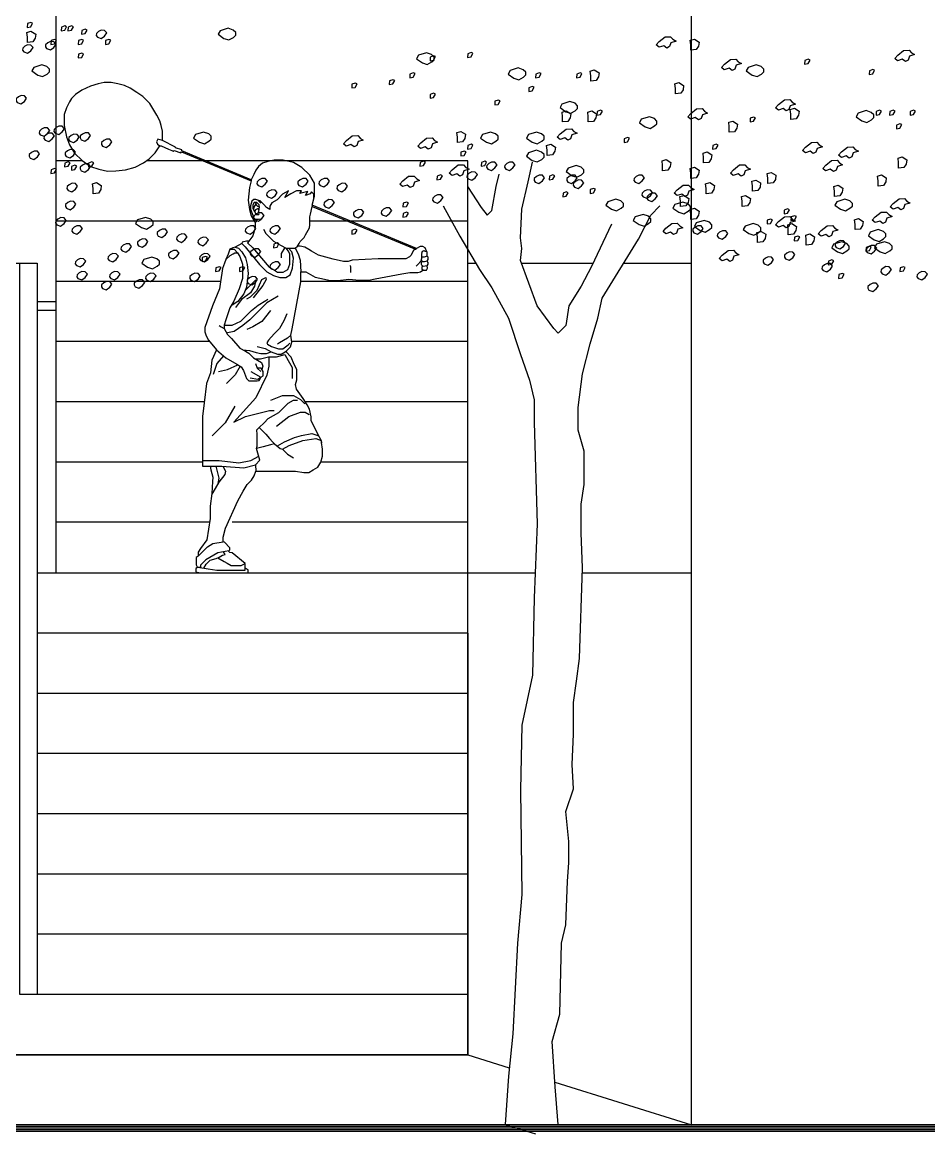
# Model space of a CAD drawing. Header units: millimetres. Extents: x 462666 to 1244237, y 2328025 to 3795663.
# Drawn here: x 1163424 to 1166056, y 2876764 to 2879993 of the extents above; entities that cross this region are included whole.
import ezdxf
from ezdxf.lldxf.tags import DXFTag

# ---------------------------------------------------------------- set-up
doc = ezdxf.new("R2010")
doc.units = ezdxf.units.MM
for name, color, linetype in [('arbre', 250, 'Continuous'), ('MUR-POH', 64, 'Continuous'), ('MUR_POH', 64, 'Continuous'), ('MUR_REZ', 3, 'Continuous'), ('PLE_REZ', 200, 'Continuous'), ('PLO_LIN', 6, 'Continuous'), ('ZAK_DIM', 7, 'Continuous')]:
    doc.layers.add(name, color=color, linetype=linetype)
tags = doc.linetypes.add('DASHED', pattern=[0.75, 0.5, -0.25]).pattern_tags.tags
tags[6:7] = [DXFTag(74, 4), DXFTag(75, 0), DXFTag(340, '0'), DXFTag(46, 1.0), DXFTag(50, 0.0), DXFTag(44, 0.0), DXFTag(45, 0.0)]
tags[4:5] = [DXFTag(74, 4), DXFTag(75, 0), DXFTag(340, '0'), DXFTag(46, 1.0), DXFTag(50, 0.0), DXFTag(44, 0.0), DXFTag(45, 0.0)]

# ---------------------------------------------------------------- blocks, each defined once
blk = doc.blocks.new('arbre3')
at = {"layer": 'arbre', "color": 252}
for points in [[(253.027, 23.669), (253.081, 23.652), (253.131, 23.68), (253.157, 23.704), (253.157, 23.734), (253.129, 23.762), (253.072, 23.782), (252.983, 23.754), (252.961, 23.715)], [(263.937, 23.761), (263.977, 23.768), (263.998, 23.807), (263.977, 23.816), (263.94, 23.803)], [(264.316, 23.724), (264.355, 23.73), (264.376, 23.769), (264.355, 23.778), (264.318, 23.765)], [(264.391, 23.724), (264.43, 23.73), (264.452, 23.769), (264.43, 23.778), (264.393, 23.765)], [(264.542, 23.686), (264.582, 23.692), (264.603, 23.731), (264.582, 23.74), (264.545, 23.727)], [(264.717, 23.652), (264.758, 23.637), (264.798, 23.665), (264.821, 23.7), (264.798, 23.728), (264.761, 23.731), (264.73, 23.715), (264.706, 23.694), (264.704, 23.672)], [(257.862, 23.635), (257.927, 23.687), (257.988, 23.689), (258.014, 23.661), (258.049, 23.639), (257.992, 23.622), (257.977, 23.578), (257.947, 23.563), (257.912, 23.589), (257.86, 23.572), (257.829, 23.598)], [(258.213, 23.538), (258.213, 23.597), (258.206, 23.649), (258.252, 23.662), (258.304, 23.629), (258.298, 23.584), (258.272, 23.545)], [(263.941, 23.595), (263.941, 23.654), (263.934, 23.706), (263.98, 23.719), (264.032, 23.686), (264.026, 23.641), (263.999, 23.602)], [(264.154, 23.525), (264.195, 23.51), (264.234, 23.538), (264.258, 23.573), (264.234, 23.601), (264.197, 23.603), (264.167, 23.588), (264.143, 23.567), (264.141, 23.545)], [(264.202, 23.572), (264.241, 23.579), (264.263, 23.618), (264.241, 23.627), (264.204, 23.614)], [(264.505, 23.572), (264.544, 23.579), (264.565, 23.618), (264.544, 23.627), (264.507, 23.614)], [(264.807, 23.572), (264.846, 23.579), (264.868, 23.618), (264.846, 23.627), (264.809, 23.614)], [(255.231, 23.398), (255.285, 23.38), (255.335, 23.409), (255.361, 23.433), (255.361, 23.463), (255.333, 23.491), (255.277, 23.511), (255.187, 23.483), (255.166, 23.443)], [(255.317, 23.421), (255.356, 23.428), (255.377, 23.467), (255.356, 23.476), (255.319, 23.463)], [(255.732, 23.459), (255.772, 23.466), (255.793, 23.505), (255.772, 23.513), (255.735, 23.5)], [(260.512, 23.485), (260.577, 23.537), (260.638, 23.539), (260.664, 23.511), (260.699, 23.489), (260.642, 23.472), (260.627, 23.428), (260.597, 23.413), (260.562, 23.439), (260.51, 23.422), (260.479, 23.448)], [(263.899, 23.489), (263.941, 23.474), (263.98, 23.502), (264.004, 23.537), (263.98, 23.565), (263.943, 23.567), (263.912, 23.552), (263.888, 23.53), (263.886, 23.508)], [(264.505, 23.421), (264.544, 23.428), (264.565, 23.467), (264.544, 23.476), (264.507, 23.463)], [(250.958, 23.262), (251.012, 23.245), (251.062, 23.273), (251.088, 23.297), (251.088, 23.327), (251.06, 23.356), (251.004, 23.375), (250.914, 23.347), (250.893, 23.308)], [(258.587, 23.385), (258.652, 23.437), (258.713, 23.439), (258.739, 23.411), (258.774, 23.389), (258.717, 23.372), (258.702, 23.328), (258.672, 23.313), (258.637, 23.339), (258.585, 23.322), (258.554, 23.348)], [(258.893, 23.262), (258.948, 23.245), (258.998, 23.273), (259.024, 23.297), (259.024, 23.327), (258.996, 23.356), (258.939, 23.375), (258.85, 23.347), (258.828, 23.308)], [(259.476, 23.384), (259.515, 23.39), (259.537, 23.429), (259.515, 23.438), (259.478, 23.425)], [(255.09, 23.232), (255.129, 23.239), (255.151, 23.278), (255.129, 23.287), (255.092, 23.274)], [(256.248, 23.228), (256.303, 23.211), (256.353, 23.239), (256.379, 23.263), (256.379, 23.294), (256.35, 23.322), (256.294, 23.341), (256.205, 23.313), (256.183, 23.274)], [(256.489, 23.232), (256.528, 23.239), (256.55, 23.278), (256.528, 23.287), (256.491, 23.274)], [(256.942, 23.232), (256.982, 23.239), (257.003, 23.278), (256.982, 23.287), (256.945, 23.274)], [(257.102, 23.196), (257.102, 23.255), (257.095, 23.307), (257.141, 23.32), (257.193, 23.287), (257.186, 23.242), (257.16, 23.203)], [(260.194, 23.27), (260.233, 23.277), (260.255, 23.316), (260.233, 23.324), (260.196, 23.311)], [(254.447, 23.119), (254.486, 23.125), (254.508, 23.165), (254.486, 23.173), (254.449, 23.16)], [(254.863, 23.157), (254.902, 23.163), (254.924, 23.202), (254.902, 23.211), (254.865, 23.198)], [(256.413, 23.081), (256.452, 23.088), (256.474, 23.127), (256.452, 23.135), (256.415, 23.122)], [(258.042, 23.054), (258.042, 23.112), (258.035, 23.165), (258.081, 23.178), (258.133, 23.145), (258.127, 23.099), (258.101, 23.06)], [(255.317, 23.006), (255.356, 23.012), (255.377, 23.051), (255.356, 23.06), (255.319, 23.047)], [(256.035, 22.93), (256.074, 22.936), (256.096, 22.976), (256.074, 22.984), (256.037, 22.971)], [(259.187, 22.935), (259.252, 22.987), (259.313, 22.989), (259.339, 22.961), (259.374, 22.939), (259.317, 22.922), (259.302, 22.879), (259.272, 22.863), (259.237, 22.889), (259.185, 22.872), (259.154, 22.898)], [(263.827, 22.926), (263.868, 22.91), (263.907, 22.939), (263.931, 22.973), (263.907, 23.002), (263.87, 23.004), (263.84, 22.989), (263.816, 22.967), (263.814, 22.945)], [(256.825, 22.855), (256.879, 22.838), (256.929, 22.866), (256.955, 22.89), (256.955, 22.921), (256.927, 22.949), (256.87, 22.968), (256.781, 22.94), (256.76, 22.901)], [(256.788, 22.741), (256.788, 22.799), (256.782, 22.851), (256.827, 22.864), (256.879, 22.832), (256.873, 22.786), (256.847, 22.747)], [(257.073, 22.741), (257.073, 22.799), (257.067, 22.851), (257.112, 22.864), (257.164, 22.832), (257.158, 22.786), (257.132, 22.747)], [(257.169, 22.817), (257.208, 22.823), (257.23, 22.862), (257.208, 22.871), (257.171, 22.858)], [(258.212, 22.835), (258.277, 22.887), (258.338, 22.889), (258.364, 22.861), (258.399, 22.839), (258.342, 22.822), (258.327, 22.779), (258.297, 22.763), (258.262, 22.789), (258.21, 22.772), (258.179, 22.798)], [(259.324, 22.769), (259.324, 22.828), (259.318, 22.88), (259.363, 22.893), (259.416, 22.86), (259.409, 22.815), (259.383, 22.776)], [(260.114, 22.754), (260.169, 22.736), (260.219, 22.765), (260.245, 22.789), (260.245, 22.819), (260.216, 22.847), (260.16, 22.867), (260.071, 22.839), (260.049, 22.799)], [(260.27, 22.817), (260.309, 22.823), (260.331, 22.862), (260.309, 22.871), (260.272, 22.858)], [(260.421, 22.817), (260.46, 22.823), (260.482, 22.862), (260.46, 22.871), (260.423, 22.858)], [(260.648, 22.817), (260.687, 22.823), (260.709, 22.862), (260.687, 22.871), (260.65, 22.858)], [(257.706, 22.686), (257.761, 22.669), (257.811, 22.697), (257.837, 22.721), (257.837, 22.751), (257.809, 22.779), (257.752, 22.799), (257.663, 22.771), (257.641, 22.732)], [(258.64, 22.627), (258.64, 22.685), (258.634, 22.737), (258.679, 22.75), (258.732, 22.718), (258.725, 22.672), (258.699, 22.633)], [(258.871, 22.741), (258.91, 22.748), (258.932, 22.787), (258.91, 22.795), (258.873, 22.782)], [(250.987, 22.599), (251.029, 22.583), (251.068, 22.612), (251.092, 22.646), (251.068, 22.675), (251.031, 22.677), (251, 22.662), (250.976, 22.64), (250.974, 22.618)], [(251.151, 22.617), (251.192, 22.602), (251.231, 22.63), (251.255, 22.665), (251.231, 22.693), (251.194, 22.695), (251.164, 22.68), (251.14, 22.658), (251.138, 22.636)], [(251.442, 22.544), (251.483, 22.529), (251.522, 22.557), (251.546, 22.592), (251.522, 22.62), (251.485, 22.622), (251.455, 22.607), (251.431, 22.585), (251.429, 22.564)], [(252.755, 22.516), (252.81, 22.499), (252.86, 22.527), (252.886, 22.551), (252.886, 22.582), (252.857, 22.61), (252.801, 22.629), (252.712, 22.601), (252.69, 22.562)], [(255.62, 22.513), (255.62, 22.571), (255.613, 22.623), (255.659, 22.636), (255.711, 22.604), (255.704, 22.558), (255.678, 22.519)], [(255.943, 22.516), (255.997, 22.499), (256.047, 22.527), (256.073, 22.551), (256.073, 22.582), (256.045, 22.61), (255.989, 22.629), (255.9, 22.601), (255.878, 22.562)], [(256.452, 22.516), (256.506, 22.499), (256.556, 22.527), (256.582, 22.551), (256.582, 22.582), (256.554, 22.61), (256.497, 22.629), (256.408, 22.601), (256.386, 22.562)], [(256.762, 22.61), (256.827, 22.662), (256.888, 22.665), (256.914, 22.636), (256.949, 22.615), (256.892, 22.597), (256.877, 22.554), (256.847, 22.539), (256.812, 22.565), (256.76, 22.547), (256.729, 22.573)], [(260.497, 22.665), (260.536, 22.672), (260.558, 22.711), (260.536, 22.72), (260.499, 22.707)], [(251.315, 22.526), (251.356, 22.511), (251.395, 22.539), (251.419, 22.574), (251.395, 22.602), (251.358, 22.604), (251.328, 22.589), (251.304, 22.567), (251.301, 22.546)], [(251.678, 22.472), (251.719, 22.456), (251.758, 22.485), (251.782, 22.519), (251.758, 22.548), (251.721, 22.55), (251.691, 22.535), (251.667, 22.513), (251.665, 22.491)], [(254.387, 22.535), (254.452, 22.587), (254.513, 22.59), (254.539, 22.561), (254.574, 22.54), (254.518, 22.522), (254.502, 22.479), (254.472, 22.464), (254.437, 22.49), (254.385, 22.472), (254.355, 22.498)], [(255.212, 22.51), (255.277, 22.562), (255.338, 22.565), (255.364, 22.536), (255.399, 22.515), (255.343, 22.497), (255.327, 22.454), (255.297, 22.439), (255.262, 22.465), (255.21, 22.447), (255.18, 22.473)], [(255.732, 22.439), (255.772, 22.445), (255.793, 22.484), (255.772, 22.493), (255.735, 22.48)], [(256.617, 22.37), (256.617, 22.429), (256.611, 22.481), (256.656, 22.494), (256.708, 22.461), (256.702, 22.416), (256.676, 22.377)], [(257.472, 22.514), (257.511, 22.521), (257.533, 22.56), (257.511, 22.569), (257.474, 22.555)], [(258.455, 22.439), (258.494, 22.445), (258.516, 22.484), (258.494, 22.493), (258.457, 22.48)], [(259.487, 22.46), (259.552, 22.512), (259.613, 22.515), (259.639, 22.486), (259.674, 22.465), (259.617, 22.447), (259.602, 22.404), (259.572, 22.389), (259.537, 22.415), (259.485, 22.397), (259.454, 22.423)], [(264.136, 22.508), (264.177, 22.493), (264.216, 22.521), (264.24, 22.556), (264.216, 22.584), (264.179, 22.586), (264.149, 22.571), (264.125, 22.549), (264.122, 22.527)], [(255.657, 22.363), (255.696, 22.37), (255.718, 22.409), (255.696, 22.417), (255.659, 22.404)], [(256.452, 22.313), (256.506, 22.296), (256.556, 22.324), (256.582, 22.348), (256.582, 22.378), (256.554, 22.407), (256.497, 22.426), (256.408, 22.398), (256.386, 22.359)], [(258.355, 22.285), (258.355, 22.343), (258.349, 22.395), (258.395, 22.409), (258.447, 22.376), (258.44, 22.33), (258.414, 22.291)], [(259.887, 22.41), (259.952, 22.462), (260.013, 22.465), (260.039, 22.436), (260.074, 22.415), (260.017, 22.397), (260.002, 22.354), (259.972, 22.339), (259.937, 22.365), (259.885, 22.347), (259.854, 22.373)], [(263.972, 22.308), (264.013, 22.293), (264.052, 22.321), (264.076, 22.356), (264.052, 22.384), (264.015, 22.386), (263.985, 22.371), (263.961, 22.349), (263.959, 22.328)], [(264.372, 22.326), (264.413, 22.311), (264.452, 22.339), (264.476, 22.374), (264.452, 22.402), (264.415, 22.404), (264.385, 22.389), (264.361, 22.367), (264.359, 22.346)], [(251.442, 22.199), (251.483, 22.184), (251.522, 22.212), (251.546, 22.247), (251.522, 22.275), (251.485, 22.277), (251.455, 22.262), (251.431, 22.24), (251.429, 22.219)], [(255.203, 22.25), (255.242, 22.256), (255.264, 22.295), (255.242, 22.304), (255.205, 22.291)], [(255.562, 22.21), (255.627, 22.263), (255.688, 22.265), (255.714, 22.236), (255.749, 22.215), (255.693, 22.197), (255.677, 22.154), (255.647, 22.139), (255.612, 22.165), (255.56, 22.147), (255.53, 22.173)], [(255.884, 22.25), (255.923, 22.256), (255.945, 22.295), (255.923, 22.304), (255.886, 22.291)], [(255.957, 22.217), (255.998, 22.202), (256.037, 22.23), (256.061, 22.265), (256.037, 22.293), (256, 22.295), (255.97, 22.28), (255.946, 22.258), (255.944, 22.237)], [(256.157, 22.217), (256.198, 22.202), (256.237, 22.23), (256.261, 22.265), (256.237, 22.293), (256.2, 22.295), (256.17, 22.28), (256.146, 22.258), (256.144, 22.237)], [(256.893, 22.144), (256.947, 22.126), (256.997, 22.154), (257.023, 22.178), (257.023, 22.209), (256.995, 22.237), (256.938, 22.257), (256.849, 22.228), (256.827, 22.189)], [(257.899, 22.199), (257.899, 22.258), (257.893, 22.31), (257.939, 22.323), (257.991, 22.29), (257.984, 22.245), (257.958, 22.206)], [(258.687, 22.21), (258.752, 22.263), (258.813, 22.265), (258.839, 22.236), (258.874, 22.215), (258.817, 22.197), (258.802, 22.154), (258.772, 22.139), (258.737, 22.165), (258.685, 22.147), (258.654, 22.173)], [(259.712, 22.26), (259.777, 22.313), (259.838, 22.315), (259.864, 22.286), (259.899, 22.265), (259.842, 22.247), (259.827, 22.204), (259.797, 22.189), (259.762, 22.215), (259.71, 22.197), (259.679, 22.223)], [(260.521, 22.228), (260.521, 22.286), (260.515, 22.339), (260.56, 22.352), (260.612, 22.319), (260.606, 22.273), (260.58, 22.234)], [(264.353, 22.212), (264.393, 22.218), (264.414, 22.257), (264.393, 22.266), (264.356, 22.253)], [(264.618, 22.212), (264.657, 22.218), (264.679, 22.257), (264.657, 22.266), (264.62, 22.253)], [(255.012, 22.085), (255.077, 22.138), (255.138, 22.14), (255.164, 22.112), (255.199, 22.09), (255.143, 22.072), (255.127, 22.029), (255.097, 22.014), (255.062, 22.04), (255.01, 22.022), (254.98, 22.049)], [(255.392, 22.098), (255.431, 22.105), (255.453, 22.144), (255.431, 22.153), (255.394, 22.14)], [(255.739, 22.108), (255.78, 22.093), (255.819, 22.121), (255.843, 22.156), (255.819, 22.184), (255.782, 22.186), (255.752, 22.171), (255.728, 22.149), (255.726, 22.128)], [(256.484, 22.072), (256.525, 22.057), (256.564, 22.085), (256.588, 22.12), (256.564, 22.148), (256.527, 22.15), (256.497, 22.135), (256.473, 22.113), (256.471, 22.091)], [(256.64, 22.098), (256.679, 22.105), (256.701, 22.144), (256.679, 22.153), (256.642, 22.14)], [(256.847, 22.072), (256.889, 22.057), (256.928, 22.085), (256.952, 22.12), (256.928, 22.148), (256.891, 22.15), (256.86, 22.135), (256.836, 22.113), (256.834, 22.091)], [(257.593, 22.072), (257.634, 22.057), (257.673, 22.085), (257.697, 22.12), (257.673, 22.148), (257.636, 22.15), (257.606, 22.135), (257.582, 22.113), (257.579, 22.091)], [(258.213, 22.114), (258.213, 22.172), (258.206, 22.225), (258.252, 22.238), (258.304, 22.205), (258.298, 22.159), (258.272, 22.12)], [(259.068, 22.057), (259.068, 22.115), (259.061, 22.168), (259.107, 22.181), (259.159, 22.148), (259.153, 22.102), (259.127, 22.063)], [(260.293, 22.028), (260.293, 22.087), (260.287, 22.139), (260.332, 22.152), (260.384, 22.12), (260.378, 22.074), (260.352, 22.035)], [(264.202, 22.136), (264.241, 22.143), (264.263, 22.182), (264.241, 22.191), (264.204, 22.178)], [(264.429, 22.174), (264.468, 22.181), (264.49, 22.22), (264.468, 22.228), (264.431, 22.215)], [(251.296, 21.981), (251.338, 21.966), (251.377, 21.994), (251.401, 22.029), (251.377, 22.057), (251.34, 22.059), (251.309, 22.044), (251.285, 22.022), (251.283, 22.001)], [(251.573, 21.943), (251.573, 22.002), (251.567, 22.054), (251.612, 22.067), (251.664, 22.034), (251.658, 21.989), (251.632, 21.949)], [(253.405, 22.035), (253.446, 22.02), (253.485, 22.049), (253.509, 22.083), (253.485, 22.112), (253.448, 22.114), (253.418, 22.098), (253.394, 22.077), (253.392, 22.055)], [(253.859, 22.035), (253.9, 22.02), (253.939, 22.049), (253.963, 22.083), (253.939, 22.112), (253.902, 22.114), (253.872, 22.098), (253.848, 22.077), (253.846, 22.055)], [(254.095, 22.035), (254.137, 22.02), (254.176, 22.049), (254.2, 22.083), (254.176, 22.112), (254.139, 22.114), (254.108, 22.098), (254.084, 22.077), (254.082, 22.055)], [(254.295, 21.981), (254.337, 21.966), (254.376, 21.994), (254.4, 22.029), (254.376, 22.057), (254.339, 22.059), (254.308, 22.044), (254.284, 22.022), (254.282, 22.001)], [(256.92, 22.017), (256.961, 22.002), (257, 22.03), (257.024, 22.065), (257, 22.093), (256.964, 22.096), (256.933, 22.08), (256.909, 22.059), (256.907, 22.037)], [(257.094, 21.947), (257.133, 21.954), (257.155, 21.993), (257.133, 22.002), (257.096, 21.989)], [(258.062, 21.986), (258.127, 22.038), (258.188, 22.04), (258.214, 22.012), (258.249, 21.99), (258.192, 21.972), (258.177, 21.929), (258.147, 21.914), (258.112, 21.94), (258.06, 21.923), (258.029, 21.949)], [(258.384, 21.943), (258.384, 22.002), (258.377, 22.054), (258.423, 22.067), (258.475, 22.034), (258.469, 21.989), (258.443, 21.949)], [(258.897, 21.971), (258.897, 22.03), (258.89, 22.082), (258.936, 22.095), (258.988, 22.063), (258.982, 22.017), (258.956, 21.978)], [(259.809, 21.914), (259.809, 21.973), (259.802, 22.025), (259.848, 22.038), (259.9, 22.006), (259.893, 21.96), (259.867, 21.921)], [(253.514, 21.908), (253.555, 21.893), (253.594, 21.921), (253.618, 21.956), (253.594, 21.984), (253.557, 21.987), (253.527, 21.971), (253.503, 21.95), (253.501, 21.928)], [(254.15, 21.799), (254.191, 21.784), (254.23, 21.812), (254.254, 21.847), (254.23, 21.875), (254.193, 21.878), (254.163, 21.862), (254.139, 21.841), (254.137, 21.819)], [(255.357, 21.854), (255.398, 21.839), (255.437, 21.867), (255.461, 21.902), (255.437, 21.93), (255.4, 21.932), (255.37, 21.917), (255.346, 21.895), (255.344, 21.873)], [(256.791, 21.909), (256.83, 21.916), (256.852, 21.955), (256.83, 21.964), (256.793, 21.951)], [(257.333, 21.771), (257.388, 21.753), (257.438, 21.782), (257.464, 21.806), (257.464, 21.836), (257.436, 21.864), (257.379, 21.884), (257.29, 21.855), (257.268, 21.816)], [(257.683, 21.908), (257.725, 21.893), (257.764, 21.921), (257.788, 21.956), (257.764, 21.984), (257.727, 21.987), (257.696, 21.971), (257.673, 21.95), (257.67, 21.928)], [(257.738, 21.872), (257.779, 21.857), (257.818, 21.885), (257.842, 21.92), (257.818, 21.948), (257.781, 21.95), (257.751, 21.935), (257.727, 21.913), (257.725, 21.892)], [(258.099, 21.8), (258.099, 21.859), (258.092, 21.911), (258.138, 21.924), (258.19, 21.892), (258.184, 21.846), (258.158, 21.807)], [(258.783, 21.8), (258.783, 21.859), (258.776, 21.911), (258.822, 21.924), (258.874, 21.892), (258.868, 21.846), (258.842, 21.807)], [(259.877, 21.771), (259.931, 21.753), (259.981, 21.782), (260.007, 21.806), (260.007, 21.836), (259.979, 21.864), (259.922, 21.884), (259.833, 21.855), (259.812, 21.816)], [(260.462, 21.836), (260.527, 21.888), (260.588, 21.89), (260.614, 21.862), (260.649, 21.84), (260.592, 21.823), (260.577, 21.779), (260.547, 21.764), (260.512, 21.79), (260.46, 21.773), (260.429, 21.799)], [(251.278, 21.781), (251.319, 21.766), (251.359, 21.794), (251.382, 21.829), (251.359, 21.857), (251.322, 21.859), (251.291, 21.844), (251.267, 21.822), (251.265, 21.801)], [(254.477, 21.69), (254.518, 21.675), (254.557, 21.703), (254.581, 21.738), (254.557, 21.766), (254.52, 21.769), (254.49, 21.753), (254.466, 21.732), (254.464, 21.71)], [(254.786, 21.708), (254.827, 21.693), (254.866, 21.722), (254.89, 21.756), (254.866, 21.785), (254.829, 21.787), (254.799, 21.771), (254.775, 21.75), (254.773, 21.728)], [(255.014, 21.796), (255.053, 21.803), (255.075, 21.842), (255.053, 21.85), (255.016, 21.837)], [(258.079, 21.737), (258.134, 21.719), (258.184, 21.748), (258.21, 21.772), (258.21, 21.802), (258.182, 21.83), (258.125, 21.85), (258.036, 21.822), (258.014, 21.782)], [(258.213, 21.658), (258.213, 21.717), (258.206, 21.769), (258.252, 21.782), (258.304, 21.749), (258.298, 21.704), (258.272, 21.665)], [(259.249, 21.721), (259.288, 21.727), (259.31, 21.766), (259.288, 21.775), (259.251, 21.762)], [(251.169, 21.599), (251.21, 21.584), (251.25, 21.612), (251.273, 21.647), (251.25, 21.676), (251.213, 21.678), (251.182, 21.662), (251.158, 21.641), (251.156, 21.619)], [(252.111, 21.567), (252.165, 21.55), (252.215, 21.578), (252.241, 21.602), (252.241, 21.633), (252.213, 21.661), (252.157, 21.68), (252.067, 21.652), (252.046, 21.613)], [(253.368, 21.654), (253.41, 21.639), (253.449, 21.667), (253.473, 21.702), (253.449, 21.73), (253.412, 21.732), (253.381, 21.717), (253.357, 21.695), (253.355, 21.674)], [(255.014, 21.683), (255.053, 21.689), (255.075, 21.728), (255.053, 21.737), (255.016, 21.724)], [(257.639, 21.601), (257.693, 21.584), (257.743, 21.612), (257.769, 21.636), (257.769, 21.666), (257.741, 21.695), (257.684, 21.714), (257.595, 21.686), (257.573, 21.647)], [(258.317, 21.533), (258.371, 21.516), (258.421, 21.544), (258.447, 21.568), (258.447, 21.599), (258.419, 21.627), (258.362, 21.646), (258.273, 21.618), (258.252, 21.579)], [(259.06, 21.607), (259.099, 21.614), (259.121, 21.653), (259.099, 21.661), (259.062, 21.648)], [(259.187, 21.636), (259.252, 21.688), (259.313, 21.69), (259.339, 21.662), (259.374, 21.64), (259.317, 21.623), (259.302, 21.579), (259.272, 21.564), (259.237, 21.59), (259.185, 21.573), (259.154, 21.599)], [(259.325, 21.645), (259.364, 21.651), (259.385, 21.691), (259.364, 21.699), (259.327, 21.686)], [(260.037, 21.544), (260.037, 21.603), (260.03, 21.655), (260.076, 21.668), (260.128, 21.635), (260.121, 21.59), (260.095, 21.551)], [(260.262, 21.686), (260.327, 21.738), (260.388, 21.74), (260.414, 21.712), (260.449, 21.69), (260.392, 21.673), (260.377, 21.629), (260.347, 21.614), (260.312, 21.64), (260.26, 21.623), (260.229, 21.649)], [(251.351, 21.509), (251.392, 21.493), (251.431, 21.522), (251.455, 21.556), (251.431, 21.585), (251.394, 21.587), (251.364, 21.572), (251.34, 21.55), (251.338, 21.528)], [(252.296, 21.472), (252.337, 21.457), (252.376, 21.485), (252.4, 21.52), (252.376, 21.548), (252.339, 21.551), (252.309, 21.535), (252.285, 21.514), (252.283, 21.492)], [(253.277, 21.509), (253.319, 21.493), (253.358, 21.522), (253.382, 21.556), (253.358, 21.585), (253.321, 21.587), (253.29, 21.572), (253.267, 21.55), (253.264, 21.528)], [(253.55, 21.509), (253.591, 21.493), (253.63, 21.522), (253.654, 21.556), (253.63, 21.585), (253.594, 21.587), (253.563, 21.572), (253.539, 21.55), (253.537, 21.528)], [(254.447, 21.494), (254.486, 21.5), (254.508, 21.539), (254.486, 21.548), (254.449, 21.535)], [(257.937, 21.561), (258.002, 21.613), (258.063, 21.615), (258.089, 21.587), (258.124, 21.565), (258.067, 21.548), (258.052, 21.504), (258.022, 21.489), (257.987, 21.515), (257.935, 21.498), (257.904, 21.524)], [(258.247, 21.509), (258.288, 21.493), (258.327, 21.522), (258.351, 21.556), (258.327, 21.585), (258.29, 21.587), (258.26, 21.572), (258.236, 21.55), (258.234, 21.528)], [(258.519, 21.454), (258.561, 21.439), (258.6, 21.467), (258.624, 21.502), (258.6, 21.53), (258.563, 21.532), (258.532, 21.517), (258.509, 21.495), (258.506, 21.474)], [(258.859, 21.5), (258.914, 21.482), (258.964, 21.51), (258.99, 21.534), (258.99, 21.565), (258.962, 21.593), (258.905, 21.613), (258.816, 21.584), (258.794, 21.545)], [(258.954, 21.402), (258.954, 21.46), (258.947, 21.512), (258.993, 21.525), (259.045, 21.493), (259.039, 21.447), (259.013, 21.408)], [(259.296, 21.487), (259.296, 21.546), (259.289, 21.598), (259.335, 21.611), (259.387, 21.578), (259.381, 21.533), (259.354, 21.494)], [(259.662, 21.536), (259.727, 21.588), (259.788, 21.59), (259.814, 21.562), (259.849, 21.54), (259.792, 21.523), (259.777, 21.479), (259.747, 21.464), (259.712, 21.49), (259.66, 21.473), (259.629, 21.499)], [(260.25, 21.432), (260.304, 21.414), (260.354, 21.443), (260.38, 21.467), (260.38, 21.497), (260.352, 21.525), (260.295, 21.545), (260.206, 21.516), (260.185, 21.477)], [(251.896, 21.309), (251.937, 21.294), (251.977, 21.322), (252, 21.357), (251.977, 21.385), (251.94, 21.387), (251.909, 21.372), (251.885, 21.35), (251.883, 21.328)], [(252.078, 21.363), (252.119, 21.348), (252.158, 21.376), (252.182, 21.411), (252.158, 21.439), (252.121, 21.441), (252.091, 21.426), (252.067, 21.405), (252.065, 21.383)], [(252.514, 21.418), (252.555, 21.403), (252.594, 21.431), (252.618, 21.466), (252.594, 21.494), (252.558, 21.496), (252.527, 21.481), (252.503, 21.459), (252.501, 21.437)], [(252.75, 21.381), (252.792, 21.366), (252.831, 21.394), (252.855, 21.429), (252.831, 21.457), (252.794, 21.46), (252.763, 21.444), (252.739, 21.423), (252.737, 21.401)], [(253.577, 21.343), (253.616, 21.349), (253.638, 21.388), (253.616, 21.397), (253.579, 21.384)], [(259.362, 21.418), (259.401, 21.425), (259.423, 21.464), (259.401, 21.472), (259.365, 21.459)], [(259.495, 21.373), (259.495, 21.432), (259.489, 21.484), (259.534, 21.497), (259.587, 21.464), (259.58, 21.419), (259.554, 21.38)], [(259.843, 21.296), (259.897, 21.279), (259.947, 21.307), (259.973, 21.331), (259.973, 21.361), (259.945, 21.39), (259.889, 21.409), (259.799, 21.381), (259.778, 21.342)], [(259.828, 21.345), (259.869, 21.33), (259.908, 21.358), (259.932, 21.393), (259.908, 21.421), (259.872, 21.423), (259.841, 21.408), (259.817, 21.386), (259.815, 21.365)], [(260.318, 21.296), (260.372, 21.279), (260.422, 21.307), (260.448, 21.331), (260.448, 21.361), (260.42, 21.39), (260.363, 21.409), (260.274, 21.381), (260.252, 21.342)], [(251.751, 21.2), (251.792, 21.185), (251.831, 21.213), (251.855, 21.248), (251.831, 21.276), (251.794, 21.278), (251.764, 21.263), (251.74, 21.241), (251.738, 21.219)], [(252.423, 21.236), (252.464, 21.221), (252.504, 21.249), (252.528, 21.284), (252.504, 21.312), (252.467, 21.314), (252.436, 21.299), (252.412, 21.277), (252.41, 21.256)], [(252.769, 21.2), (252.81, 21.185), (252.849, 21.213), (252.873, 21.248), (252.849, 21.276), (252.812, 21.278), (252.782, 21.263), (252.758, 21.241), (252.755, 21.219)], [(253.332, 21.254), (253.373, 21.239), (253.412, 21.267), (253.436, 21.302), (253.412, 21.33), (253.375, 21.332), (253.345, 21.317), (253.321, 21.296), (253.319, 21.274)], [(258.562, 21.261), (258.627, 21.313), (258.688, 21.315), (258.714, 21.287), (258.749, 21.265), (258.692, 21.248), (258.677, 21.204), (258.647, 21.189), (258.612, 21.215), (258.56, 21.198), (258.529, 21.224)], [(259.265, 21.218), (259.306, 21.203), (259.345, 21.231), (259.369, 21.266), (259.345, 21.294), (259.308, 21.296), (259.278, 21.281), (259.254, 21.259), (259.252, 21.237)], [(260.156, 21.305), (260.196, 21.311), (260.217, 21.35), (260.196, 21.359), (260.159, 21.346)], [(260.173, 21.291), (260.215, 21.275), (260.254, 21.304), (260.278, 21.338), (260.254, 21.367), (260.217, 21.369), (260.186, 21.354), (260.163, 21.332), (260.16, 21.31)], [(251.387, 21.145), (251.429, 21.13), (251.468, 21.158), (251.492, 21.193), (251.468, 21.221), (251.431, 21.223), (251.4, 21.208), (251.376, 21.187), (251.374, 21.165)], [(252.179, 21.127), (252.233, 21.109), (252.283, 21.138), (252.309, 21.161), (252.309, 21.192), (252.281, 21.22), (252.224, 21.24), (252.135, 21.211), (252.114, 21.172)], [(252.783, 21.191), (252.822, 21.198), (252.844, 21.237), (252.822, 21.246), (252.785, 21.233)], [(252.934, 21.078), (252.974, 21.085), (252.995, 21.124), (252.974, 21.132), (252.937, 21.119)], [(253.199, 21.078), (253.238, 21.085), (253.26, 21.124), (253.238, 21.132), (253.201, 21.119)], [(253.55, 21.109), (253.591, 21.094), (253.63, 21.122), (253.654, 21.157), (253.63, 21.185), (253.594, 21.187), (253.563, 21.172), (253.539, 21.15), (253.537, 21.128)], [(259.028, 21.163), (259.07, 21.148), (259.109, 21.176), (259.133, 21.211), (259.109, 21.239), (259.072, 21.242), (259.041, 21.226), (259.017, 21.205), (259.015, 21.183)], [(259.683, 21.091), (259.724, 21.076), (259.763, 21.104), (259.787, 21.139), (259.763, 21.167), (259.726, 21.169), (259.696, 21.154), (259.672, 21.132), (259.67, 21.11)], [(259.74, 21.154), (259.78, 21.16), (259.801, 21.199), (259.78, 21.208), (259.743, 21.195)], [(260.337, 21.054), (260.378, 21.039), (260.417, 21.067), (260.441, 21.102), (260.417, 21.13), (260.38, 21.133), (260.35, 21.117), (260.326, 21.096), (260.324, 21.074)], [(260.534, 21.078), (260.574, 21.085), (260.595, 21.124), (260.574, 21.132), (260.537, 21.119)], [(251.405, 21), (251.447, 20.985), (251.486, 21.013), (251.51, 21.048), (251.486, 21.076), (251.449, 21.078), (251.418, 21.063), (251.395, 21.041), (251.392, 21.019)], [(251.769, 21), (251.81, 20.985), (251.849, 21.013), (251.873, 21.048), (251.849, 21.076), (251.812, 21.078), (251.782, 21.063), (251.758, 21.041), (251.756, 21.019)], [(252.169, 20.982), (252.21, 20.967), (252.249, 20.995), (252.273, 21.03), (252.249, 21.058), (252.212, 21.06), (252.182, 21.045), (252.158, 21.023), (252.156, 21.001)], [(252.659, 20.982), (252.701, 20.967), (252.74, 20.995), (252.764, 21.03), (252.74, 21.058), (252.703, 21.06), (252.672, 21.045), (252.649, 21.023), (252.646, 21.001)], [(253.296, 20.945), (253.337, 20.93), (253.376, 20.958), (253.4, 20.993), (253.376, 21.021), (253.339, 21.024), (253.309, 21.008), (253.285, 20.987), (253.283, 20.965)], [(259.854, 21.002), (259.893, 21.009), (259.915, 21.048), (259.893, 21.057), (259.856, 21.044)], [(260.737, 21), (260.778, 20.985), (260.817, 21.013), (260.841, 21.048), (260.817, 21.076), (260.78, 21.078), (260.75, 21.063), (260.726, 21.041), (260.724, 21.019)], [(251.678, 20.891), (251.719, 20.876), (251.758, 20.904), (251.782, 20.939), (251.758, 20.967), (251.721, 20.969), (251.691, 20.954), (251.667, 20.932), (251.665, 20.91)], [(252.042, 20.909), (252.083, 20.894), (252.122, 20.922), (252.146, 20.957), (252.122, 20.985), (252.085, 20.987), (252.055, 20.972), (252.031, 20.95), (252.028, 20.929)], [(260.192, 20.873), (260.233, 20.858), (260.272, 20.886), (260.296, 20.921), (260.272, 20.949), (260.235, 20.951), (260.205, 20.936), (260.181, 20.914), (260.179, 20.892)]]:
    blk.add_lwpolyline(points, close=True, dxfattribs=at)
for points in [[(257.33, 21.605), (257.111, 21.134), (256.994, 20.915), (256.859, 20.697), (256.825, 20.478), (256.741, 20.394), (256.691, 20.444), (256.506, 20.697), (256.32, 21.201), (256.337, 21.336), (256.32, 21.454), (256.337, 21.773), (256.405, 22.076), (256.455, 22.295)], [(255.731, 22.025), (255.883, 21.79), (255.95, 21.706), (256.001, 21.756), (256.051, 22.025), (256.085, 22.16)], [(255.462, 21.807), (255.647, 21.47), (255.866, 21.1), (256.001, 20.898), (256.186, 20.562), (256.32, 20.158), (256.421, 19.872), (256.472, 19.654), (256.472, 19.401), (256.506, 18.274), (256.472, 17.45), (256.455, 16.592), (256.337, 16.037), (256.32, 15.314), (256.337, 14.153), (256.287, 13.615), (256.236, 12.605), (256.186, 12.134), (256.152, 11.596), (256.489, 11.495)], [(256.741, 11.596), (256.707, 12.016), (256.674, 12.521), (256.758, 12.824), (256.775, 13.615), (256.825, 13.816), (256.842, 14.304), (256.859, 14.506), (256.859, 14.742), (256.825, 15.078), (256.909, 15.33), (256.893, 15.6), (256.909, 15.936), (256.909, 16.289), (256.943, 16.525), (256.977, 16.777), (257.01, 17.786), (256.994, 18.173), (256.994, 18.493), (257.027, 18.712), (257.027, 18.93), (257.027, 19.082), (256.96, 19.317), (256.96, 19.569), (257.01, 19.94), (257.095, 20.276), (257.179, 20.562), (257.229, 20.781), (257.633, 21.437), (257.768, 21.706), (257.869, 21.807)]]:
    blk.add_lwpolyline(points, dxfattribs=at)
blk = doc.blocks.new('A$C23211691')
at = {"color": 252, "linetype": 'Continuous'}
for p, q in [((-0.262238, 1.260065), (-0.266238, 1.252065)), ((-0.249264, 1.256), (-0.262238, 1.260065)), ((-0.266238, 1.252065), (-0.263238, 1.245065)), ((-0.263238, 1.245065), (-0.257, 1.241)), ((0.009, 1.141765), (0.009, 1.138516)), ((0.100013, 1.1), (0.084, 1.083987)), ((0.117333, 1.11), (0.100013, 1.1)), ((0.106, 1.09037), (0.117333, 1.11)), ((0.124, 1.100762), (0.106, 1.09037)), ((0.14, 1.11), (0.124, 1.100762)), ((0.154619, 1.11), (0.14, 1.11)), ((0.15, 1.102), (0.154619, 1.11)), ((0.172928, 1.108), (0.15, 1.102)), ((0.166, 1.096), (0.172928, 1.108)), ((0.18, 1.101), (0.166, 1.096)), ((0.183817, 1.107), (0.18, 1.101)), ((0.190817, 1.1), (0.183817, 1.107)), ((0.190817, 1.087525), (0.190817, 1.1)), ((0.011, 1.08), (0.007, 1.066)), ((0.007, 1.066), (0.007, 1.057)), ((0.016, 1.085), (0.011, 1.08)), ((0.017, 1.076), (0.013, 1.069072)), ((0.013, 1.069072), (0.013, 1.059)), ((0.022, 1.085), (0.016, 1.085)), ((0.022, 1.0725), (0.016085, 1.062255)), ((0.025, 1.076), (0.017, 1.076)), ((0.021, 1.076), (0.023, 1.069)), ((0.028, 1.083), (0.022, 1.085)), ((0.023, 1.069), (0.027, 1.065)), ((0.032, 1.069), (0.025, 1.076)), ((0.037, 1.074), (0.028, 1.083)), ((0.034398, 1.080398), (0.028, 1.083)), ((0.032, 1.064), (0.032, 1.069)), ((0.045, 1.069795), (0.034398, 1.080398)), ((0.053, 1.061795), (0.045, 1.069795)), ((0.069, 1.075327), (0.063038, 1.065)), ((0.084, 1.083987), (0.069, 1.075327)), ((0.186, 1.068101), (0.186, 1.064853)), ((0.007, 1.057), (0.013, 1.039)), ((0.013, 1.059), (0.023392, 1.041)), ((0.013, 1.039), (0.015667, 1.031)), ((0.016085, 1.062255), (0.015598, 1.0545)), ((0.021, 1.054381), (0.018196, 1.05)), ((0.029, 1.059), (0.021, 1.054381)), ((0.023392, 1.041), (0.031, 1.041)), ((0.027, 1.065), (0.032, 1.064)), ((0.032, 1.054), (0.029, 1.059)), ((0.03, 1.048), (0.032, 1.054)), ((0.032, 1.044), (0.03, 1.048)), ((0.031, 1.041), (0.032, 1.044)), ((0.032, 1.064), (0.03125, 1.05525)), ((0.063038, 1.056), (0.053, 1.061795)), ((0.063038, 1.065), (0.063038, 1.056)), ((0.015667, 1.031), (0.021, 1.028)), ((0.023262, 1.019565), (0.02, 1.018)), ((0.021, 1.028), (0.03, 1.028)), ((0.0255, 1.028), (0.023262, 1.019565)), ((0.03, 1.028), (0.036, 1.029)), ((0.036, 1.029), (0.036, 1.025)), ((0.044, 0.999), (0.051506, 0.986)), ((0.051506, 0.986), (0.073506, 0.964)), ((-0.053238, 0.94), (-0.041, 0.94)), ((-0.041, 0.94), (-0.031, 0.93)), ((-0.038, 0.946), (-0.028, 0.943)), ((-0.028, 0.943), (-0.018, 0.933)), ((-0.018947, 0.957), (-0.008947, 0.947)), ((-0.008947, 0.947), (0.033, 0.896)), ((0.002, 0.964), (-0.001667, 0.959)), ((-0.001667, 0.959), (0.013333, 0.944)), ((0.013333, 0.944), (0.039, 0.914)), ((0.073506, 0.964), (0.094, 0.952167)), ((0.094, 0.952167), (0.109878, 0.943)), ((0.105909, 0.945292), (0.095925, 0.928)), ((0.109878, 0.943), (0.136, 0.943)), ((0.116, 0.93566), (0.109878, 0.943)), ((0.127, 0.933), (0.117, 0.943)), ((0.136, 0.943), (0.143, 0.949)), ((0.136, 0.943), (0.145238, 0.927)), ((0.486, 0.94), (0.489, 0.942)), ((0.507098, 0.935), (0.510562, 0.937)), ((0.510562, 0.937), (0.514, 0.935015)), ((-0.064667, 0.91), (-0.052667, 0.922)), ((-0.052667, 0.922), (-0.044007, 0.927)), ((-0.044007, 0.927), (-0.039, 0.93)), ((-0.039, 0.93), (-0.031, 0.93)), ((-0.031, 0.93), (-0.024649, 0.919)), ((-0.024649, 0.919), (-0.017, 0.897)), ((-0.018, 0.933), (-0.007608, 0.915)), ((-0.007608, 0.915), (-0.003, 0.896)), ((0.039, 0.914), (0.061244, 0.888)), ((0.095925, 0.928), (0.095925, 0.915)), ((0.121, 0.927), (0.116, 0.93566)), ((0.121, 0.897), (0.121, 0.927)), ((0.132, 0.914), (0.127, 0.933)), ((0.129, 0.885), (0.132, 0.914)), ((0.145238, 0.927), (0.151, 0.908)), ((0.151, 0.908), (0.153, 0.87475)), ((0.501, 0.906), (0.4925, 0.896)), ((0.503, 0.912), (0.501, 0.906)), ((0.5045, 0.9305), (0.503, 0.9245)), ((0.503, 0.9245), (0.503, 0.912)), ((0.503, 0.916), (0.505185, 0.918185)), ((0.5045, 0.907), (0.503, 0.912)), ((0.50301, 0.902), (0.505385, 0.906114)), ((0.504, 0.9215), (0.50375, 0.9275)), ((0.5055, 0.917306), (0.504, 0.9215)), ((0.5045, 0.9305), (0.507098, 0.935)), ((0.5075, 0.904), (0.5045, 0.907)), ((0.5105, 0.917306), (0.5055, 0.917306)), ((0.5165, 0.919), (0.5105, 0.917306)), ((0.52, 0.906), (0.5115, 0.904)), ((0.514, 0.935015), (0.518301, 0.935015)), ((0.520041, 0.92), (0.5165, 0.919)), ((-0.017, 0.897), (-0.017, 0.855)), ((-0.003, 0.896), (0, 0.87)), ((0.033, 0.896), (0.054, 0.875)), ((0.054, 0.875), (0.073, 0.86403)), ((0.061244, 0.888), (0.076, 0.879481)), ((0.076, 0.879481), (0.085493, 0.874)), ((0.085493, 0.874), (0.102, 0.874)), ((0.102, 0.874), (0.115, 0.881506)), ((0.115, 0.881506), (0.121, 0.897)), ((0.122, 0.865506), (0.129, 0.885)), ((0.296, 0.893), (0.297, 0.888)), ((0.297, 0.888), (0.297, 0.873)), ((0.4925, 0.896), (0.4875, 0.891)), ((0.50301, 0.8955), (0.50301, 0.902)), ((0.505031, 0.892), (0.50301, 0.8955)), ((0.508, 0.890286), (0.505031, 0.892)), ((0.505385, 0.8895), (0.507258, 0.890714)), ((0.505385, 0.885), (0.505385, 0.8895)), ((0.505385, 0.881614), (0.505385, 0.885)), ((0.508, 0.879), (0.505385, 0.881614)), ((0.5115, 0.904), (0.5075, 0.904)), ((0.52, 0.892), (0.508, 0.890286)), ((-0.017, 0.855), (-0.026, 0.825)), ((0, 0.87), (-0.005, 0.83)), ((0.0025, 0.832), (0.022, 0.8515)), ((0.022, 0.8515), (0.018, 0.833)), ((0.025649, 0.821), (0.04, 0.852)), ((0.04, 0.852), (0.051, 0.858351)), ((0.052, 0.852), (0.042185, 0.835)), ((0.051, 0.858351), (0.052, 0.852)), ((0.073, 0.86403), (0.092, 0.858)), ((0.092, 0.858), (0.109, 0.858)), ((0.109, 0.858), (0.122, 0.865506)), ((-0.026, 0.825), (-0.042, 0.789)), ((-0.013, 0.811), (-0.03, 0.788)), ((0.00703, 0.814), (-0.019, 0.794)), ((-0.005, 0.83), (-0.013, 0.811)), ((-0.009, 0.8205), (0.0025, 0.832)), ((0.007, 0.802351), (0.025649, 0.821)), ((0.018, 0.833), (0.00703, 0.814)), ((0.042185, 0.835), (0.014, 0.799)), ((-0.042, 0.789), (-0.05297, 0.77)), ((-0.03, 0.788), (-0.047, 0.778185)), ((-0.019, 0.794), (-0.037, 0.771)), ((-0.004, 0.796), (0.007, 0.802351)), ((0.01, 0.762), (0.0285, 0.778)), ((0.0285, 0.778), (0.051017, 0.791)), ((0.054, 0.784659), (0.033841, 0.7645)), ((0.051017, 0.791), (0.0575, 0.794743)), ((0.0875, 0.804), (0.054, 0.784659)), ((-0.05297, 0.77), (-0.065, 0.735)), ((-0.021, 0.731), (0.01, 0.762)), ((0.017341, 0.748), (0.004341, 0.735)), ((0.033841, 0.7645), (0.017341, 0.748)), ((0.065, 0.762), (0.0395, 0.73)), ((0.1125, 0.753), (0.1035, 0.732)), ((-0.0845, 0.719), (-0.078, 0.715247)), ((-0.078, 0.715247), (-0.07, 0.71)), ((-0.065, 0.735), (-0.07, 0.72)), ((-0.07, 0.72), (-0.07, 0.71)), ((-0.07, 0.72), (-0.047, 0.72)), ((-0.047, 0.72), (-0.021, 0.731)), ((-0.016, 0.719), (-0.0405, 0.7015)), ((0.004341, 0.735), (-0.016, 0.719)), ((0.013519, 0.715), (-0.004, 0.7075)), ((0.0395, 0.73), (0.013519, 0.715)), ((0.1035, 0.732), (0.09051, 0.7095)), ((-0.07, 0.71), (-0.060185, 0.693)), ((-0.060185, 0.693), (-0.048, 0.680815)), ((-0.0405, 0.7015), (-0.06, 0.6975)), ((-0.048, 0.680815), (-0.024, 0.653)), ((0.07551, 0.6945), (0.059, 0.676)), ((0.09051, 0.7095), (0.07551, 0.6945)), ((0.1145, 0.6815), (0.091, 0.667932)), ((0.124, 0.691), (0.1145, 0.6815)), ((-0.092, 0.648), (-0.065, 0.625)), ((-0.024, 0.653), (-0.008, 0.643762)), ((-0.016, 0.648381), (0.0035, 0.6465)), ((0.0035, 0.6465), (0.023, 0.6405)), ((0.0265, 0.6575), (0.049, 0.652)), ((0.049, 0.652), (0.067, 0.642)), ((0.059, 0.676), (0.054381, 0.668)), ((0.054381, 0.668), (0.056, 0.6645)), ((0.056, 0.6645), (0.068, 0.657572)), ((0.068, 0.657572), (0.088, 0.651)), ((0.091, 0.667932), (0.0855, 0.664757)), ((0.088, 0.651), (0.1005, 0.651)), ((0.1005, 0.651), (0.116, 0.6625)), ((0.107, 0.641851), (0.1125, 0.6465)), ((0.116, 0.6625), (0.121, 0.6675)), ((-0.07175, 0.63075), (-0.09113, 0.608)), ((-0.065, 0.625), (-0.033, 0.606525)), ((-0.008, 0.643762), (0.002, 0.637989)), ((0.002, 0.637989), (0.015, 0.624989)), ((0.015, 0.624989), (0.039, 0.611132)), ((0.021, 0.621525), (0.036, 0.621525)), ((0.023, 0.6405), (0.037, 0.6375)), ((0.036, 0.621525), (0.059, 0.628)), ((0.037, 0.6375), (0.0535, 0.6375)), ((0.0535, 0.6375), (0.067, 0.642)), ((0.059, 0.628), (0.082, 0.628)), ((0.06025, 0.628), (0.06025, 0.601)), ((0.067, 0.642), (0.085, 0.6355)), ((0.082, 0.628), (0.106, 0.634)), ((0.085, 0.6355), (0.096, 0.6355)), ((0.096, 0.6355), (0.107, 0.641851)), ((0.106, 0.634), (0.115815, 0.617)), ((0.115815, 0.617), (0.127362, 0.597)), ((-0.09113, 0.608), (-0.102, 0.576)), ((-0.086, 0.585), (-0.06, 0.591)), ((-0.06, 0.591), (-0.02975, 0.604648)), ((-0.02325, 0.600896), (-0.038201, 0.575)), ((-0.033, 0.606525), (-0.02, 0.599019)), ((-0.02, 0.599019), (-0.013638, 0.588)), ((-0.013638, 0.588), (-0.005, 0.565)), ((0.008, 0.585), (0.036227, 0.568703)), ((0.021, 0.6085), (0.026227, 0.595)), ((0.026227, 0.595), (0.036227, 0.585)), ((0.0325, 0.59425), (0.026977, 0.59425)), ((0.03725, 0.59425), (0.0325, 0.59425)), ((0.043, 0.585), (0.03725, 0.59425)), ((0.039, 0.611132), (0.0425, 0.6005)), ((0.0425, 0.6005), (0.03927, 0.591)), ((0.043, 0.58), (0.043, 0.585)), ((0.06025, 0.601), (0.054, 0.574)), ((0.127362, 0.597), (0.127362, 0.576)), ((-0.038201, 0.575), (-0.063201, 0.55)), ((-0.005, 0.565), (0.002, 0.558)), ((0.002, 0.558), (0.026, 0.558)), ((0.006, 0.567), (0.028, 0.563)), ((0.054, 0.574), (0.022, 0.509)), ((0.026, 0.558), (0.032, 0.559)), ((0.028, 0.563), (0.036, 0.567619)), ((0.032, 0.559), (0.035, 0.564)), ((0.035, 0.564), (0.036227, 0.568703)), ((0.036227, 0.568703), (0.043, 0.572614)), ((0.043, 0.572614), (0.043, 0.58)), ((0.127362, 0.576), (0.127362, 0.565)), ((0.022, 0.509), (-0.042, 0.438)), ((0.066, 0.502), (0.1, 0.515)), ((0.089177, 0.466), (0.116177, 0.493)), ((0.1, 0.515), (0.132, 0.515)), ((0.116177, 0.493), (0.131765, 0.502)), ((0.131765, 0.502), (0.143, 0.502)), ((0.132, 0.515), (0.152, 0.503453)), ((0.152, 0.503453), (0.164453, 0.491)), ((-0.039, 0.484), (-0.066713, 0.436)), ((-0.042, 0.438), (-0.008, 0.454)), ((-0.008, 0.454), (0.062, 0.472)), ((0.058, 0.448), (0.089177, 0.466)), ((0.062, 0.472), (0.075, 0.472)), ((0.082, 0.426), (0.118, 0.454)), ((0.118, 0.454), (0.152, 0.467)), ((0.152, 0.467), (0.165, 0.467)), ((0.165, 0.467), (0.177, 0.460072)), ((-0.066713, 0.436), (-0.104713, 0.398)), ((0.032, 0.422), (0.046, 0.436)), ((0.046, 0.436), (0.058, 0.448)), ((0.105309, 0.380838), (0.134, 0.393)), ((0.134, 0.393), (0.155, 0.399)), ((0.155, 0.399), (0.185, 0.405)), ((0.159, 0.385), (0.196, 0.39)), ((0.185, 0.405), (0.204742, 0.39825)), ((0.196, 0.39), (0.211479, 0.384565)), ((0.034, 0.327), (0.024, 0.361)), ((0.076, 0.375), (0.093147, 0.361)), ((0.085022, 0.369125), (0.105309, 0.380838)), ((0.093147, 0.361), (0.1, 0.359)), ((0.1, 0.359), (0.119053, 0.37)), ((0.1, 0.359), (0.114, 0.345)), ((0.119053, 0.37), (0.159, 0.385)), ((0.211479, 0.384565), (0.213187, 0.377565)), ((-0.133, 0.32675), (-0.108, 0.32675)), ((-0.108, 0.32675), (-0.084, 0.32675)), ((-0.084, 0.32675), (-0.027, 0.32)), ((-0.027, 0.32), (0.008, 0.326)), ((0.008, 0.326), (0.030477, 0.338977)), ((0.021, 0.314), (0.034, 0.327)), ((0.114, 0.345), (0.132, 0.334608)), ((-0.110707, 0.31), (-0.077, 0.31)), ((-0.093854, 0.31), (-0.091, 0.298)), ((-0.091, 0.298), (-0.08553, 0.275)), ((-0.077, 0.31), (-0.013, 0.305)), ((-0.074, 0.309766), (-0.065475, 0.295)), ((-0.065475, 0.295), (-0.068, 0.286)), ((-0.013, 0.305), (0.021, 0.314)), ((0.021, 0.314), (0.022, 0.295)), ((-0.085, 0.264), (-0.096, 0.244947)), ((-0.08553, 0.275), (-0.08775, 0.259237)), ((-0.068, 0.286), (-0.085, 0.264)), ((-0.096, 0.244947), (-0.105536, 0.22843)), ((-0.13, 0.064), (-0.118, 0.076)), ((-0.118, 0.076), (-0.102412, 0.085)), ((-0.102412, 0.085), (-0.073, 0.09)), ((-0.145, 0.049), (-0.13, 0.064)), ((-0.122641, 0.038), (-0.138641, 0.022)), ((-0.088, 0.058), (-0.122641, 0.038)), ((-0.122014, 0.025), (-0.110014, 0.037)), ((-0.110014, 0.037), (-0.093, 0.042)), ((-0.093, 0.042), (-0.084, 0.046)), ((-0.0885, 0.044), (-0.07, 0.033319)), ((-0.056, 0.064), (-0.088, 0.058)), ((-0.084, 0.046), (-0.075, 0.051)), ((-0.075, 0.051), (-0.067, 0.053)), ((-0.067, 0.053), (-0.072, 0.061)), ((-0.07, 0.033319), (-0.060787, 0.028)), ((-0.138641, 0.016), (-0.147, 0.016)), ((-0.140731, 0.016), (-0.116, 0.012)), ((-0.138641, 0.022), (-0.138641, 0.016)), ((-0.128365, 0.014), (-0.122014, 0.025)), ((-0.116, 0.012), (-0.091, 0.007956)), ((-0.091, 0.007956), (-0.044, 0.007956)), ((-0.060787, 0.028), (-0.049, 0.021195)), ((-0.049, 0.021195), (-0.034, 0.021195)), ((-0.044, 0.007956), (-0.009, 0.007956)), ((-0.034, 0.021195), (-0.02, 0.021195)), ((-0.02, 0.021195), (-0.009, 0.027)), ((-0.009, 0.007956), (-0.009, 0.014))]:
    blk.add_line(p, q, dxfattribs=at)
at = {"color": 252, "linetype": 'Continuous', "flags": 128}
for points in [[(0.022, 1.17), (0.016, 1.157), (0.009, 1.141765), (-0.193, 1.225944), (-0.1925, 1.228533), (-0.211384, 1.23525), (-0.210767, 1.237), (-0.249264, 1.256), (-0.249264, 1.283451), (-0.253, 1.3), (-0.257, 1.313), (-0.265, 1.33), (-0.286, 1.364), (-0.306, 1.384), (-0.323, 1.396), (-0.343, 1.408), (-0.359, 1.416), (-0.37803, 1.421), (-0.398, 1.424588), (-0.417846, 1.425), (-0.435571, 1.421), (-0.458, 1.414), (-0.483, 1.402), (-0.501, 1.39), (-0.513225, 1.378), (-0.518775, 1.368), (-0.528, 1.351), (-0.534, 1.332), (-0.534, 1.316), (-0.534, 1.3), (-0.528, 1.267), (-0.519, 1.243523), (-0.504, 1.219), (-0.482424, 1.198), (-0.458212, 1.181), (-0.434, 1.173), (-0.408981, 1.167), (-0.383962, 1.168), (-0.356, 1.171), (-0.328, 1.1785), (-0.3035, 1.191), (-0.288, 1.202436), (-0.2705, 1.22), (-0.257, 1.241), (-0.253, 1.241), (-0.2315, 1.231041), (-0.222, 1.227), (-0.2175, 1.224656), (-0.215, 1.227), (-0.1955, 1.22075), (-0.194, 1.223), (0.009, 1.138516), (0.004, 1.12), (0, 1.083), (0.004, 1.056), (0.00903, 1.037), (0.02, 1.018), (0.02, 1.002), (0.013, 0.979), (0.002, 0.964), (-0.005, 0.964), (-0.017901, 0.961), (-0.018947, 0.957), (-0.038, 0.946), (-0.045, 0.944756), (-0.053238, 0.94), (-0.058572, 0.926), (-0.064667, 0.91), (-0.068476, 0.9), (-0.074572, 0.884), (-0.076429, 0.871), (-0.08, 0.846), (-0.083, 0.825), (-0.103811, 0.776), (-0.126, 0.713), (-0.126, 0.7), (-0.122506, 0.689), (-0.115, 0.676), (-0.092, 0.648), (-0.106, 0.618), (-0.109, 0.581), (-0.121, 0.55), (-0.128, 0.494), (-0.133, 0.454), (-0.133, 0.377), (-0.133, 0.31), (-0.110707, 0.31), (-0.108, 0.299), (-0.102831, 0.278), (-0.104, 0.265), (-0.105142, 0.231), (-0.110819, 0.194), (-0.110819, 0.158), (-0.12, 0.096), (-0.138649, 0.071), (-0.145, 0.06), (-0.145, 0.049), (-0.151042, 0.045), (-0.151042, 0.023), (-0.147, 0.016), (-0.152, 0.013), (-0.152, 0.003), (-0.139, 0), (0, 0), (0, 0.008804), (-0.009, 0.014), (-0.009, 0.027), (-0.047, 0.058), (-0.053, 0.059), (-0.057, 0.063), (-0.053, 0.067), (-0.053, 0.073), (-0.069, 0.089), (-0.073, 0.09), (-0.073, 0.104), (-0.066, 0.13), (-0.030427, 0.209), (-0.014262, 0.237), (-0.003, 0.256506), (0.009494, 0.269), (0.017, 0.282), (0.022, 0.295), (0.05, 0.295), (0.108, 0.295), (0.137, 0.295), (0.162, 0.292), (0.176359, 0.292), (0.188483, 0.299), (0.20234, 0.307), (0.211, 0.322), (0.216, 0.339), (0.216, 0.359), (0.21297, 0.379), (0.21297, 0.384), (0.202, 0.403), (0.183, 0.443), (0.183, 0.453), (0.177898, 0.476), (0.17097, 0.488), (0.16, 0.507), (0.14, 0.534), (0.137, 0.547), (0.141083, 0.561), (0.141083, 0.577), (0.141083, 0.591), (0.133, 0.605), (0.125, 0.627), (0.109, 0.643), (0.123, 0.657), (0.127, 0.67), (0.124, 0.691), (0.128, 0.709), (0.153, 0.846), (0.153, 0.87475), (0.167, 0.87475), (0.194, 0.859161), (0.208, 0.856), (0.239, 0.849), (0.26, 0.849), (0.292, 0.853), (0.323, 0.85), (0.329, 0.85), (0.35, 0.85), (0.369, 0.854), (0.446, 0.869), (0.469, 0.873), (0.484, 0.873), (0.493, 0.873), (0.5, 0.874958), (0.507, 0.879), (0.518, 0.879), (0.521, 0.885), (0.52, 0.892), (0.523, 0.897), (0.523, 0.902), (0.52, 0.906), (0.523, 0.91), (0.523, 0.917), (0.520041, 0.92), (0.520041, 0.925), (0.520041, 0.932), (0.516, 0.939), (0.514, 0.944), (0.507, 0.947773), (0.499, 0.947773), (0.489, 0.942), (0.186, 1.068101), (0.192423, 1.094), (0.192423, 1.112), (0.192423, 1.132), (0.179144, 1.155), (0.156, 1.178144), (0.132, 1.192), (0.102, 1.199), (0.075, 1.199), (0.057, 1.195), (0.042, 1.19), (0.03, 1.181), (0.022, 1.17)], [(0.48, 0.936536), (0.476, 0.929608), (0.47325, 0.923), (0.46825, 0.918), (0.457858, 0.912), (0.439, 0.912), (0.377, 0.912), (0.302, 0.908), (0.29, 0.905), (0.277, 0.905), (0.247, 0.911), (0.204, 0.923), (0.184, 0.934547), (0.176287, 0.939), (0.164163, 0.946), (0.151, 0.949), (0.143, 0.949), (0.147619, 0.957), (0.151083, 0.963), (0.162083, 0.974), (0.166702, 0.982), (0.178249, 1.002), (0.179359, 1.011), (0.179359, 1.026), (0.179359, 1.034), (0.181019, 1.041713), (0.186, 1.064853), (0.486, 0.94), (0.48, 0.936536)], [(0.051, 0.403), (0.062262, 0.390565), (0.071762, 0.380065), (0.076, 0.375), (0.065, 0.372), (0.043, 0.366), (0.024, 0.361), (0.026, 0.368), (0.026, 0.402), (0.025, 0.416), (0.032, 0.422), (0.051, 0.403)]]:
    blk.add_lwpolyline(points, close=True, dxfattribs=at)

msp = doc.modelspace()

# ---------------------------------------------------------------- linework, layer by layer
at = {"layer": 'MUR-POH', "color": 252}
for p, q in [((1163599.6, 2879590.3), (1163522.1, 2879590.3)), ((1163949.2, 2879590.3), (1163784.9, 2879590.3)), ((1164717.7, 2879590.3), (1163957.2, 2879590.3)), ((1164098.2, 2879415.3), (1163522.1, 2879415.3)), ((1164717.7, 2879415.3), (1164259.8, 2879415.3)), ((1164000.5, 2879240.3), (1163522.1, 2879240.3)), ((1164717.7, 2879240.3), (1164233.4, 2879240.3)), ((1163968.8, 2879065.3), (1163522.1, 2879065.3)), ((1164717.7, 2879065.3), (1164207.1, 2879065.3)), ((1163952.8, 2878890.3), (1163522.1, 2878890.3)), ((1164717.7, 2878890.3), (1164246.3, 2878890.3)), ((1163947.4, 2878715.3), (1163522.1, 2878715.3)), ((1164717.7, 2878715.3), (1164291.4, 2878715.4)), ((1163967.9, 2878540.3), (1163522.1, 2878540.3)), ((1164717.7, 2878540.3), (1164034.2, 2878540.3))]:
    msp.add_line(p, q, dxfattribs=at)
at = {"layer": 'MUR-POH', "color": 252, "flags": 128}
msp.add_lwpolyline([(1164717.7, 2879293.4), (1164717.7, 2879590.3)], dxfattribs=at)
at = {"layer": 'MUR-POH', "color": 1}
for points in [[(1163367.7, 2879293.4), (1163417.7, 2879293.4), (1163467.7, 2879293.4), (1163467.7, 2877168.4), (1163417.7, 2877168.4), (1163417.7, 2879293.4)], [(1164717.7, 2876993.4), (1164717.7, 2879293.4), (1164741, 2879293.4)], [(1164873.7, 2879293.4), (1165082.4, 2879293.4)], [(1165171.5, 2879293.4), (1165367.7, 2879293.4)], [(1163467.7, 2878393.4), (1164913.5, 2878393.4)], [(1165050.8, 2878393.4), (1165367.7, 2878393.4)], [(1164717.7, 2878218.4), (1163467.7, 2878218.4)], [(1164717.7, 2878218.4), (1164717.7, 2876993.4)], [(1164717.7, 2878043.4), (1163467.7, 2878043.4)], [(1164717.7, 2877868.4), (1163467.7, 2877868.4)], [(1164717.7, 2877693.4), (1163467.7, 2877693.4)], [(1164717.7, 2877518.4), (1163467.7, 2877518.4)], [(1164717.7, 2877343.4), (1163467.7, 2877343.4)], [(1164717.7, 2877168.4), (1163467.7, 2877168.4)], [(1164717.7, 2877168.4), (1163467.7, 2877168.4)], [(1164717.7, 2876993.4), (1163367.7, 2876993.4)]]:
    msp.add_lwpolyline(points, dxfattribs=at)
at = {"layer": 'MUR_POH', "color": 3, "linetype": 'DASHED', "ltscale": 250, "flags": 128}
msp.add_lwpolyline([(1165367.7, 2876790.3), (1165367.7, 2880410.6)], dxfattribs=at)
at = {"layer": 'MUR_REZ', "flags": 128}
msp.add_lwpolyline([(1167631.4, 2876790.3), (1151180.8, 2876790.3)], dxfattribs=at)
at = {"layer": 'MUR_REZ'}
for points in [[(1167631.4, 2876785.3), (1151180.8, 2876785.3)], [(1167631.4, 2876780.3), (1151180.8, 2876780.3)], [(1167631.4, 2876775.3), (1151180.8, 2876775.3)], [(1167631.4, 2876770.3), (1151180.8, 2876770.3)]]:
    msp.add_lwpolyline(points, dxfattribs=at)
at = {"layer": 'PLE_REZ', "linetype": 'Continuous'}
msp.add_line((1163522.1, 2882018), (1163522.1, 2878393.4), dxfattribs=at)
at = {"layer": 'PLE_REZ', "color": 252, "linetype": 'Continuous'}
for p, q in [((1163522.1, 2879181.1), (1163467.7, 2879181.1)), ((1163522.1, 2879156.1), (1163467.7, 2879156.1))]:
    msp.add_line(p, q, dxfattribs=at)
at = {"layer": 'PLO_LIN', "color": 1}
for points in [[(1161547.3, 2877069.1), (1163367.7, 2876993.4), (1164717.7, 2876993.4), (1164838.4, 2876955.7)], [(1164971.2, 2876914.2), (1165367.7, 2876790.3)]]:
    msp.add_lwpolyline(points, dxfattribs=at)
at = {"layer": 'ZAK_DIM'}
msp.add_line((1164353.6, 2877168.4), (1163994.2, 2877168.4), dxfattribs=at)

# ---------------------------------------------------------------- block references
at = {"layer": 'arbre', "xscale": 261.3775937935833, "yscale": 261.3775937935833, "zscale": 261.3775937935833}
msp.add_blockref('arbre3', (1097874.5, 2873759.4), dxfattribs=at)
at = {"layer": 'MUR-POH', "color": 252}
for name, p, xscale, yscale, zscale in [('arbre3', (1094451.3, 2873767.5), 261.3775937935833, 261.3775937935833, 261.3775937935833), ('A$C23211691', (1164080.4, 2878393.4), 1000, 1000, 1000)]:
    msp.add_blockref(name, p, dxfattribs=dict(at, xscale=xscale, yscale=yscale, zscale=zscale))

doc.saveas('drawing.dxf')
